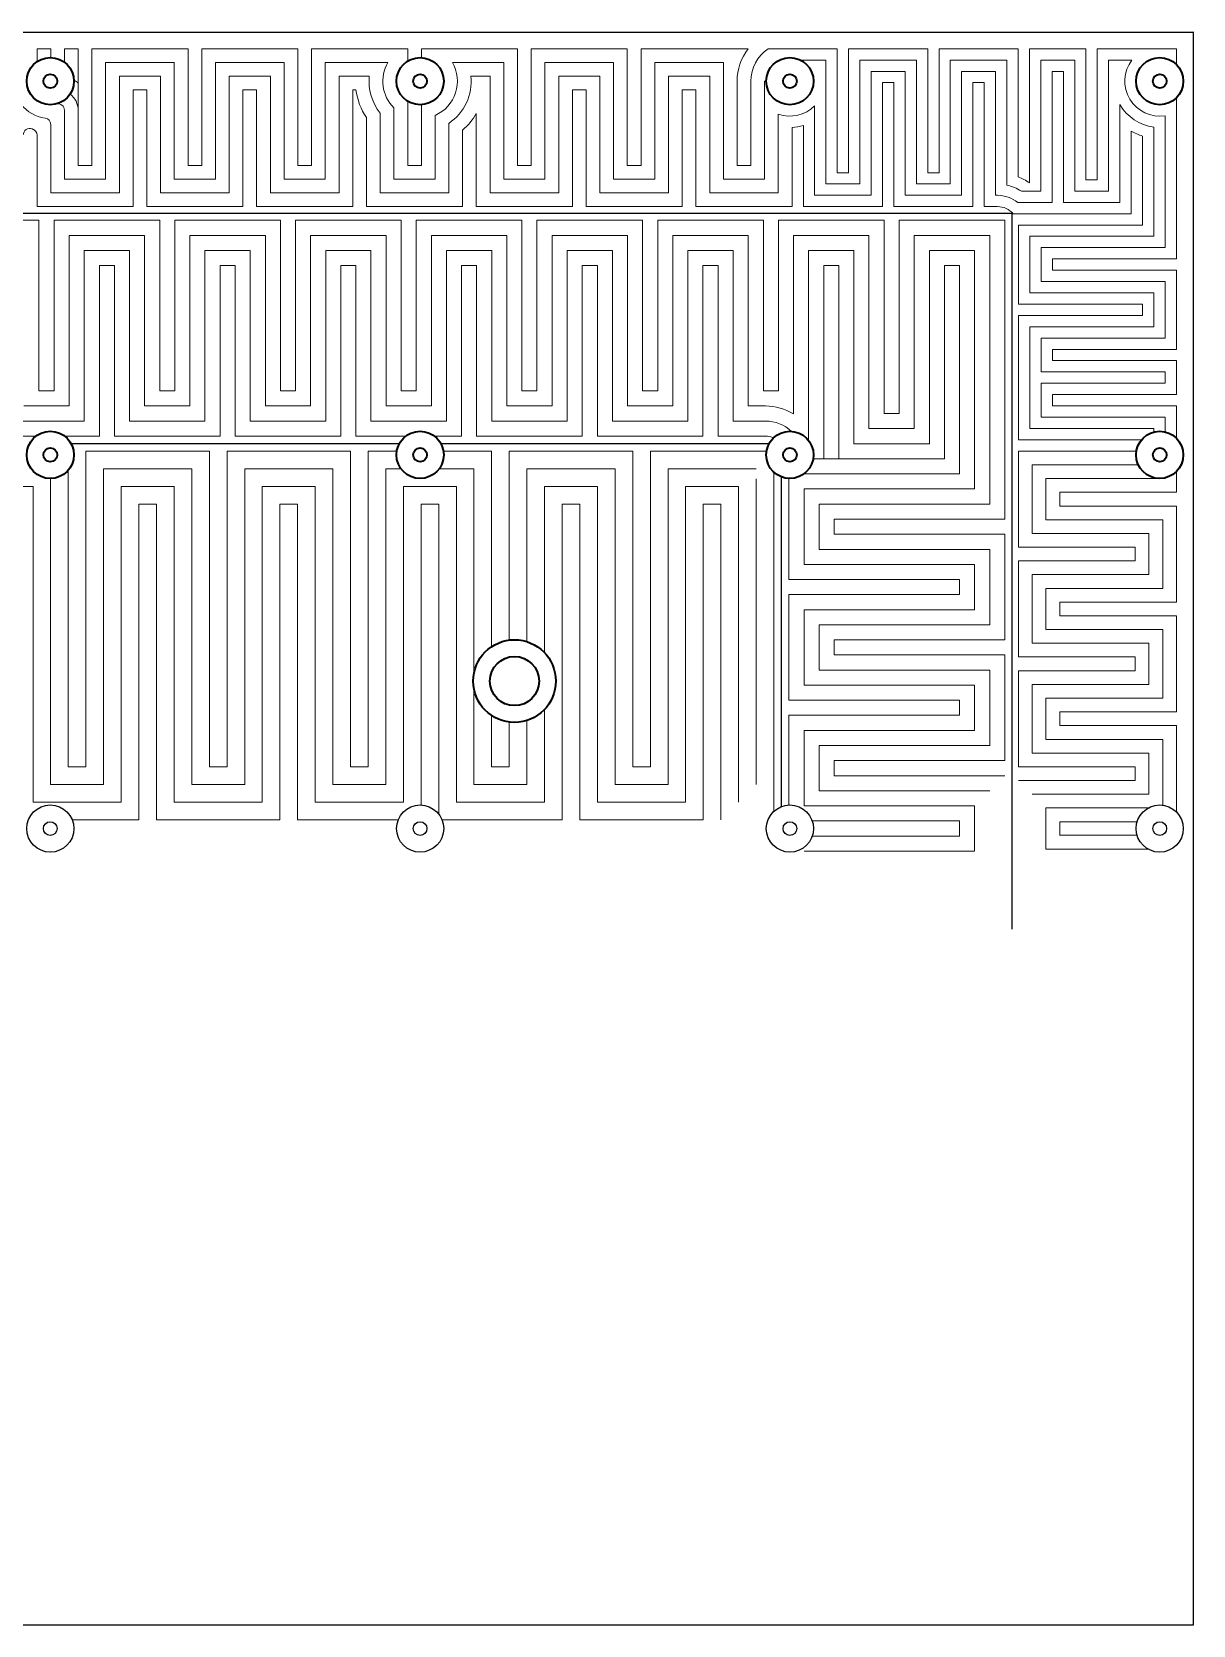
# Model space of a CAD drawing. Header units: millimetres. Extents: x -5937 to 68925, y -3068 to 5300.
# Drawn here: x 44275 to 44865, y 652 to 1462 of the extents above; entities that cross this region are included whole.
import ezdxf

# ---------------------------------------------------------------- set-up
doc = ezdxf.new("R2010")
doc.units = ezdxf.units.MM
doc.header["$LTSCALE"] = 7
doc.layers.add('参照', color=6, linetype='Continuous', lineweight=9)

msp = doc.modelspace()

# ---------------------------------------------------------------- linework, layer by layer
for p, q in [((43514.89, 1462.013), (44864.89, 1462.013)), ((44864.89, 1462.09), (44864.89, 652.013)), ((44772.634, 1369.757), (43607.146, 1369.757)), ((44772.634, 1369.757), (44772.634, 1005.818)), ((44461.32, 1252.694), (44294.46, 1252.694)), ((44649.32, 1252.694), (44482.46, 1252.694)), ((44655.571, 1068.197), (44655.571, 1235.817)), ((43514.89, 652.09), (44864.89, 652.09)), ((44864.89, 652.013), (43514.89, 652.013))]:
    msp.add_line(p, q)
at = {"linetype": 'Continuous', "lineweight": 35}
for centre in [(44283.89, 1437.013), (44471.89, 1437.013), (44659.89, 1437.013), (44847.89, 1437.013), (44283.89, 1247.013), (44471.89, 1247.013), (44659.89, 1247.013), (44847.89, 1247.013)]:
    msp.add_circle(centre, 12, dxfattribs=at)
at = {"color": 7, "linetype": 'Continuous', "lineweight": 35}
for centre, radius in [((44283.89, 1437.013), 3.5), ((44471.89, 1437.013), 3.5), ((44659.89, 1437.013), 3.5), ((44847.89, 1437.013), 3.5), ((44283.89, 1247.013), 3.5), ((44471.89, 1247.013), 3.5), ((44659.89, 1247.013), 3.5), ((44847.89, 1247.013), 3.5), ((44519.89, 1132.013), 21), ((44519.89, 1132.013), 12.5)]:
    msp.add_circle(centre, radius, dxfattribs=at)
for centre, radius in [((44283.89, 1057.013), 11.99), ((44471.89, 1057.013), 11.99), ((44659.89, 1057.013), 11.99), ((44847.89, 1057.013), 11.99), ((44283.89, 1057.013), 3.49), ((44471.89, 1057.013), 3.49), ((44659.89, 1057.013), 3.49), ((44847.89, 1057.013), 3.49)]:
    msp.add_circle(centre, radius)
at = {"layer": '参照', "color": 1}
for p, q in [((44277.128, 1453.513), (44284.107, 1453.513)), ((44277.128, 1453.513), (44277.128, 1446.926)), ((44277.128, 1453.513), (44277.128, 1446.926)), ((44284.107, 1453.513), (44284.107, 1449.011)), ((44291.086, 1453.513), (44298.065, 1453.513)), ((44291.086, 1453.513), (44291.086, 1446.616)), ((44298.065, 1394.184), (44298.065, 1453.513)), ((44298.065, 1453.513), (44298.065, 1436.08)), ((44353.898, 1453.513), (44305.044, 1453.513)), ((44305.044, 1453.513), (44305.044, 1394.184)), ((44353.898, 1394.184), (44353.898, 1453.513)), ((44409.73, 1453.513), (44360.877, 1453.513)), ((44360.877, 1453.513), (44360.877, 1394.184)), ((44409.73, 1394.184), (44409.73, 1453.513)), ((44465.563, 1453.513), (44416.709, 1453.513)), ((44416.709, 1453.513), (44416.709, 1394.184)), ((44465.563, 1447.209), (44465.563, 1453.513)), ((44521.395, 1453.513), (44472.542, 1453.513)), ((44472.542, 1453.513), (44472.542, 1448.995)), ((44521.395, 1394.184), (44521.395, 1453.513)), ((44577.228, 1453.513), (44528.374, 1453.513)), ((44528.374, 1453.513), (44528.374, 1394.184)), ((44577.228, 1394.184), (44577.228, 1453.513)), ((44638.72, 1453.513), (44584.207, 1453.513)), ((44584.207, 1453.513), (44584.207, 1394.184)), ((44683.966, 1453.513), (44648.827, 1453.513)), ((44683.966, 1390.489), (44683.966, 1453.513)), ((44729.946, 1453.513), (44689.714, 1453.513)), ((44689.714, 1453.513), (44689.714, 1390.489)), ((44729.946, 1390.489), (44729.946, 1453.513)), ((44775.926, 1453.513), (44735.693, 1453.513)), ((44735.693, 1453.513), (44735.693, 1390.489)), ((44775.926, 1388.424), (44775.926, 1453.513)), ((44810.41, 1453.513), (44781.673, 1453.513)), ((44781.673, 1453.513), (44781.673, 1385.262)), ((44810.41, 1386.876), (44810.41, 1453.513)), ((44856.39, 1453.513), (44816.158, 1453.513)), ((44816.158, 1453.513), (44816.158, 1386.876)), ((44856.39, 1445.483), (44856.39, 1453.513)), ((44633.06, 1394.184), (44633.06, 1436.999)), ((44640.039, 1437.001), (44640.039, 1394.184)), ((44465.563, 1394.184), (44465.563, 1426.816)), ((44856.39, 1346.644), (44856.39, 1428.542)), ((44472.542, 1425.031), (44472.542, 1394.184)), ((44305.044, 1394.184), (44298.065, 1394.184)), ((44360.877, 1394.184), (44353.898, 1394.184)), ((44416.709, 1394.184), (44409.73, 1394.184)), ((44472.542, 1394.184), (44465.563, 1394.184)), ((44528.374, 1394.184), (44521.395, 1394.184)), ((44584.207, 1394.184), (44577.228, 1394.184)), ((44640.039, 1394.184), (44633.06, 1394.184)), ((44689.714, 1390.489), (44683.966, 1390.489)), ((44735.693, 1390.489), (44729.946, 1390.489)), ((44816.158, 1386.876), (44810.41, 1386.876)), ((44278.121, 1366.268), (44224.415, 1366.268)), ((44278.121, 1279.547), (44278.121, 1366.268)), ((44339.499, 1366.268), (44285.793, 1366.268)), ((44285.793, 1366.268), (44285.793, 1279.547)), ((44339.499, 1279.547), (44339.499, 1366.268)), ((44400.877, 1366.268), (44347.171, 1366.268)), ((44347.171, 1366.268), (44347.171, 1279.547)), ((44400.877, 1279.547), (44400.877, 1366.268)), ((44462.255, 1366.268), (44408.549, 1366.268)), ((44408.549, 1366.268), (44408.549, 1279.547)), ((44462.255, 1279.547), (44462.255, 1366.268)), ((44523.633, 1366.268), (44469.927, 1366.268)), ((44469.927, 1366.268), (44469.927, 1279.547)), ((44523.633, 1279.547), (44523.633, 1366.268)), ((44585.011, 1366.268), (44531.305, 1366.268)), ((44531.305, 1366.268), (44531.305, 1279.547)), ((44585.011, 1279.547), (44585.011, 1366.268)), ((44646.389, 1366.268), (44592.683, 1366.268)), ((44592.683, 1366.268), (44592.683, 1279.547)), ((44646.389, 1279.547), (44646.389, 1366.268)), ((44707.767, 1366.268), (44654.061, 1366.268)), ((44654.061, 1366.268), (44654.061, 1279.547)), ((44707.767, 1268.038), (44707.767, 1366.268)), ((44769.145, 1366.268), (44715.439, 1366.268)), ((44715.439, 1366.268), (44715.439, 1268.038)), ((44769.145, 1214.333), (44769.145, 1366.268)), ((44793.366, 1340.896), (44793.366, 1346.644)), ((44793.366, 1346.644), (44856.39, 1346.644)), ((44856.39, 1340.896), (44793.366, 1340.896)), ((44856.39, 1300.664), (44856.39, 1340.896)), ((44793.366, 1294.917), (44793.366, 1300.664)), ((44793.366, 1300.664), (44856.39, 1300.664)), ((44856.39, 1294.917), (44793.366, 1294.917)), ((44856.39, 1277.674), (44856.39, 1294.917)), ((44285.793, 1279.547), (44278.121, 1279.547)), ((44347.171, 1279.547), (44339.499, 1279.547)), ((44408.549, 1279.547), (44400.877, 1279.547)), ((44469.927, 1279.547), (44462.255, 1279.547)), ((44531.305, 1279.547), (44523.633, 1279.547)), ((44592.683, 1279.547), (44585.011, 1279.547)), ((44654.061, 1279.547), (44646.389, 1279.547)), ((44793.366, 1271.927), (44793.366, 1277.674)), ((44793.366, 1277.674), (44856.39, 1277.674)), ((44856.39, 1271.927), (44793.366, 1271.927)), ((44856.39, 1255.483), (44856.39, 1271.927)), ((44715.439, 1268.038), (44707.767, 1268.038)), ((44301.988, 1088.4), (44301.988, 1248.858)), ((44301.988, 1248.858), (44364.763, 1248.858)), ((44364.763, 1248.858), (44364.763, 1088.4)), ((44373.731, 1088.4), (44373.731, 1248.858)), ((44373.731, 1248.858), (44436.506, 1248.858)), ((44436.506, 1248.858), (44436.506, 1088.4)), ((44445.474, 1088.4), (44445.474, 1248.858)), ((44445.474, 1248.858), (44460.033, 1248.858)), ((44483.747, 1248.858), (44508.249, 1248.858)), ((44508.249, 1248.858), (44508.249, 1149.491)), ((44517.217, 1152.842), (44517.217, 1248.858)), ((44517.217, 1248.858), (44579.992, 1248.858)), ((44579.992, 1248.858), (44579.992, 1088.4)), ((44588.96, 1088.4), (44588.96, 1248.858)), ((44588.96, 1248.858), (44648.033, 1248.858)), ((44293.02, 1239.226), (44293.02, 1088.4)), ((44651.735, 1238.21), (44651.735, 1065.802)), ((44856.39, 1228), (44856.39, 1238.542)), ((44797.061, 1221.021), (44797.061, 1228)), ((44797.061, 1228), (44856.39, 1228)), ((44856.39, 1221.021), (44797.061, 1221.021)), ((44856.39, 1172.167), (44856.39, 1221.021)), ((44682.424, 1206.66), (44682.424, 1214.333)), ((44682.424, 1214.333), (44769.145, 1214.333)), ((44769.145, 1206.66), (44682.424, 1206.66)), ((44769.145, 1152.955), (44769.145, 1206.66)), ((44797.061, 1165.188), (44797.061, 1172.167)), ((44797.061, 1172.167), (44856.39, 1172.167)), ((44856.39, 1165.188), (44797.061, 1165.188)), ((44856.39, 1116.335), (44856.39, 1165.188)), ((44682.424, 1145.282), (44682.424, 1152.955)), ((44682.424, 1152.955), (44769.145, 1152.955)), ((44769.145, 1145.282), (44682.424, 1145.282)), ((44769.145, 1091.577), (44769.145, 1145.282)), ((44508.249, 1114.535), (44508.249, 1088.4)), ((44517.217, 1088.4), (44517.217, 1111.184)), ((44797.061, 1109.356), (44797.061, 1116.335)), ((44797.061, 1116.335), (44856.39, 1116.335)), ((44856.39, 1109.356), (44797.061, 1109.356)), ((44856.39, 1065.469), (44856.39, 1109.356)), ((44293.02, 1088.4), (44301.988, 1088.4)), ((44364.763, 1088.4), (44373.731, 1088.4)), ((44436.506, 1088.4), (44445.474, 1088.4)), ((44508.249, 1088.4), (44517.217, 1088.4)), ((44579.992, 1088.4), (44588.96, 1088.4)), ((44682.424, 1083.904), (44682.424, 1091.577)), ((44682.424, 1091.577), (44769.145, 1091.577)), ((44769.145, 1083.904), (44682.424, 1083.904)), ((44797.061, 1053.523), (44797.061, 1060.502)), ((44797.061, 1060.502), (44836.42, 1060.502)), ((44836.396, 1053.601), (44797.061, 1053.601))]:
    msp.add_line(p, q, dxfattribs=at)
at = {"layer": '参照', "color": 2}
for p, q in [((44346.919, 1446.534), (44312.023, 1446.534)), ((44312.023, 1446.534), (44312.023, 1387.205)), ((44346.919, 1387.205), (44346.919, 1446.534)), ((44402.751, 1446.534), (44367.856, 1446.534)), ((44367.856, 1446.534), (44367.856, 1387.205)), ((44402.751, 1387.205), (44402.751, 1446.534)), ((44455.472, 1446.534), (44423.688, 1446.534)), ((44423.688, 1446.534), (44423.688, 1387.205)), ((44514.416, 1446.534), (44488.308, 1446.534)), ((44514.416, 1387.205), (44514.416, 1446.534)), ((44570.249, 1446.534), (44535.353, 1446.534)), ((44535.353, 1446.534), (44535.353, 1387.205)), ((44570.249, 1387.205), (44570.249, 1446.534)), ((44626.081, 1446.534), (44591.186, 1446.534)), ((44591.186, 1446.534), (44591.186, 1387.205)), ((44626.081, 1387.205), (44626.081, 1446.534)), ((44678.219, 1447.765), (44665.218, 1447.765)), ((44678.219, 1384.742), (44678.219, 1447.765)), ((44724.198, 1447.765), (44695.461, 1447.765)), ((44695.461, 1447.765), (44695.461, 1384.742)), ((44724.198, 1384.742), (44724.198, 1447.765)), ((44770.178, 1447.765), (44741.441, 1447.765)), ((44741.441, 1447.765), (44741.441, 1384.742)), ((44770.178, 1384.216), (44770.178, 1447.765)), ((44804.663, 1447.765), (44787.42, 1447.765)), ((44787.42, 1447.765), (44787.42, 1381.128)), ((44804.663, 1381.128), (44804.663, 1447.765)), ((44833.771, 1447.765), (44821.905, 1447.765)), ((44821.905, 1447.765), (44821.905, 1381.128)), ((44647.018, 1437.013), (44647.018, 1387.205)), ((44647.89, 1437.013), (44647.018, 1437.013)), ((44291.086, 1387.205), (44291.086, 1422.217)), ((44458.584, 1387.205), (44458.584, 1423.48)), ((44479.521, 1419.635), (44479.521, 1387.205)), ((44850.643, 1352.391), (44850.643, 1419.48)), ((44312.023, 1387.205), (44291.086, 1387.205)), ((44367.856, 1387.205), (44346.919, 1387.205)), ((44423.688, 1387.205), (44402.751, 1387.205)), ((44479.521, 1387.205), (44458.584, 1387.205)), ((44535.353, 1387.205), (44514.416, 1387.205)), ((44591.186, 1387.205), (44570.249, 1387.205)), ((44647.018, 1387.205), (44626.081, 1387.205)), ((44695.461, 1384.742), (44678.219, 1384.742)), ((44741.441, 1384.742), (44724.198, 1384.742)), ((44787.42, 1381.128), (44777.551, 1381.128)), ((44821.905, 1381.128), (44804.663, 1381.128)), ((44331.827, 1358.595), (44293.465, 1358.595)), ((44293.465, 1358.595), (44293.465, 1271.875)), ((44331.827, 1271.875), (44331.827, 1358.595)), ((44393.205, 1358.595), (44354.843, 1358.595)), ((44354.843, 1358.595), (44354.843, 1271.875)), ((44393.205, 1271.875), (44393.205, 1358.595)), ((44454.583, 1358.595), (44416.221, 1358.595)), ((44416.221, 1358.595), (44416.221, 1271.875)), ((44454.583, 1271.875), (44454.583, 1358.595)), ((44515.961, 1358.595), (44477.599, 1358.595)), ((44477.599, 1358.595), (44477.599, 1271.875)), ((44515.961, 1271.875), (44515.961, 1358.595)), ((44577.339, 1358.595), (44538.977, 1358.595)), ((44538.977, 1358.595), (44538.977, 1271.875)), ((44577.339, 1271.875), (44577.339, 1358.595)), ((44638.717, 1358.595), (44600.355, 1358.595)), ((44600.355, 1358.595), (44600.355, 1271.875)), ((44638.717, 1271.875), (44638.717, 1358.595)), ((44700.095, 1358.595), (44661.733, 1358.595)), ((44661.733, 1358.595), (44661.733, 1267.834)), ((44700.095, 1260.366), (44700.095, 1358.595)), ((44761.473, 1358.595), (44723.111, 1358.595)), ((44723.111, 1358.595), (44723.111, 1260.366)), ((44761.473, 1222.005), (44761.473, 1358.595)), ((44787.619, 1335.149), (44787.619, 1352.391)), ((44787.619, 1352.391), (44850.643, 1352.391)), ((44850.643, 1335.149), (44787.619, 1335.149)), ((44850.643, 1306.411), (44850.643, 1335.149)), ((44787.619, 1289.169), (44787.619, 1306.411)), ((44787.619, 1306.411), (44850.643, 1306.411)), ((44850.643, 1289.169), (44787.619, 1289.169)), ((44850.643, 1283.422), (44850.643, 1289.169)), ((44787.619, 1266.179), (44787.619, 1283.422)), ((44787.619, 1283.422), (44850.643, 1283.422)), ((44293.465, 1271.875), (44270.449, 1271.875)), ((44354.843, 1271.875), (44331.827, 1271.875)), ((44416.221, 1271.875), (44393.205, 1271.875)), ((44477.599, 1271.875), (44454.583, 1271.875)), ((44538.977, 1271.875), (44515.961, 1271.875)), ((44600.355, 1271.875), (44577.339, 1271.875)), ((44647.435, 1271.875), (44638.717, 1271.875)), ((44850.643, 1266.179), (44787.619, 1266.179)), ((44850.643, 1258.693), (44850.643, 1266.179)), ((44723.111, 1260.366), (44700.095, 1260.366)), ((44355.795, 1239.89), (44310.956, 1239.89)), ((44310.956, 1239.89), (44310.956, 1079.432)), ((44355.795, 1079.432), (44355.795, 1239.89)), ((44427.538, 1239.89), (44382.699, 1239.89)), ((44382.699, 1239.89), (44382.699, 1079.432)), ((44427.538, 1079.432), (44427.538, 1239.89)), ((44462.233, 1239.89), (44454.442, 1239.89)), ((44454.442, 1239.89), (44454.442, 1079.432)), ((44499.281, 1239.89), (44481.547, 1239.89)), ((44499.281, 1136.048), (44499.281, 1239.89)), ((44571.024, 1239.89), (44526.185, 1239.89)), ((44526.185, 1239.89), (44526.185, 1152.047)), ((44571.024, 1079.432), (44571.024, 1239.89)), ((44642.767, 1239.89), (44597.928, 1239.89)), ((44597.928, 1239.89), (44597.928, 1079.432)), ((44284.053, 1079.432), (44284.053, 1235.014)), ((44642.767, 1079.432), (44642.767, 1234.907)), ((44790.082, 1214.042), (44790.082, 1234.979)), ((44790.082, 1234.979), (44850.643, 1234.979)), ((44850.643, 1234.979), (44850.643, 1235.333)), ((44674.752, 1198.988), (44674.752, 1222.005)), ((44674.752, 1222.005), (44761.473, 1222.005)), ((44849.411, 1214.042), (44790.082, 1214.042)), ((44849.411, 1179.146), (44849.411, 1214.042)), ((44761.473, 1198.988), (44674.752, 1198.988)), ((44761.473, 1160.627), (44761.473, 1198.988)), ((44790.082, 1158.209), (44790.082, 1179.146)), ((44790.082, 1179.146), (44849.411, 1179.146)), ((44674.752, 1137.61), (44674.752, 1160.627)), ((44674.752, 1160.627), (44761.473, 1160.627)), ((44849.411, 1158.209), (44790.082, 1158.209)), ((44849.411, 1123.314), (44849.411, 1158.209)), ((44761.473, 1137.61), (44674.752, 1137.61)), ((44761.473, 1099.249), (44761.473, 1137.61)), ((44499.281, 1079.432), (44499.281, 1127.978)), ((44790.082, 1102.377), (44790.082, 1123.314)), ((44790.082, 1123.314), (44849.411, 1123.314)), ((44526.185, 1111.978), (44526.185, 1079.432)), ((44849.411, 1102.377), (44790.082, 1102.377)), ((44849.411, 1068.905), (44849.411, 1102.377)), ((44674.752, 1076.232), (44674.752, 1099.249)), ((44674.752, 1099.249), (44761.473, 1099.249)), ((44310.956, 1079.432), (44284.053, 1079.432)), ((44382.699, 1079.432), (44355.795, 1079.432)), ((44454.442, 1079.432), (44427.538, 1079.432)), ((44526.185, 1079.432), (44499.281, 1079.432)), ((44597.928, 1079.432), (44571.024, 1079.432)), ((44761.473, 1076.232), (44674.752, 1076.232)), ((44790.082, 1046.622), (44790.082, 1067.481)), ((44790.082, 1067.481), (44842.046, 1067.481)), ((44841.909, 1046.622), (44790.082, 1046.622))]:
    msp.add_line(p, q, dxfattribs=at)
at = {"layer": '参照', "color": 3}
for p, q in [((44718.451, 1442.018), (44701.209, 1442.018)), ((44701.209, 1442.018), (44701.209, 1378.994)), ((44718.451, 1378.994), (44718.451, 1442.018)), ((44764.431, 1442.018), (44747.188, 1442.018)), ((44747.188, 1442.018), (44747.188, 1378.994)), ((44764.431, 1378.994), (44764.431, 1442.018)), ((44798.915, 1442.018), (44793.168, 1442.018)), ((44793.168, 1442.018), (44793.168, 1375.412)), ((44798.915, 1375.381), (44798.915, 1442.018)), ((44339.94, 1439.555), (44319.003, 1439.555)), ((44319.003, 1439.555), (44319.003, 1380.226)), ((44339.94, 1380.226), (44339.94, 1439.555)), ((44395.772, 1439.555), (44374.835, 1439.555)), ((44374.835, 1439.555), (44374.835, 1380.226)), ((44395.772, 1380.226), (44395.772, 1439.555)), ((44446.057, 1439.555), (44430.667, 1439.555)), ((44430.667, 1439.555), (44430.667, 1380.226)), ((44507.437, 1439.555), (44497.723, 1439.555)), ((44507.437, 1380.226), (44507.437, 1439.555)), ((44563.27, 1439.555), (44542.332, 1439.555)), ((44542.332, 1439.555), (44542.332, 1380.226)), ((44563.27, 1380.226), (44563.27, 1439.555)), ((44619.102, 1439.555), (44598.165, 1439.555)), ((44598.165, 1439.555), (44598.165, 1380.226)), ((44619.102, 1380.226), (44619.102, 1439.555)), ((44451.605, 1380.226), (44451.605, 1420.816)), ((44653.997, 1420.271), (44653.997, 1380.226)), ((44672.471, 1378.994), (44672.471, 1424.488)), ((44827.653, 1425.077), (44827.653, 1375.381)), ((44284.107, 1380.226), (44284.107, 1414.948)), ((44486.5, 1415.556), (44486.5, 1380.226)), ((44844.895, 1358.139), (44844.895, 1413.71)), ((44319.003, 1380.226), (44284.107, 1380.226)), ((44374.835, 1380.226), (44339.94, 1380.226)), ((44430.667, 1380.226), (44395.772, 1380.226)), ((44486.5, 1380.226), (44451.605, 1380.226)), ((44542.332, 1380.226), (44507.437, 1380.226)), ((44598.165, 1380.226), (44563.27, 1380.226)), ((44653.997, 1380.226), (44619.102, 1380.226)), ((44701.209, 1378.994), (44672.471, 1378.994)), ((44747.188, 1378.994), (44718.451, 1378.994)), ((44765.445, 1378.994), (44764.431, 1378.994)), ((44793.168, 1375.412), (44775.723, 1375.412)), ((44827.653, 1375.381), (44798.915, 1375.381)), ((44781.871, 1329.401), (44781.871, 1358.139)), ((44781.871, 1358.139), (44844.895, 1358.139)), ((44324.154, 1350.923), (44301.138, 1350.923)), ((44301.138, 1350.923), (44301.138, 1264.202)), ((44324.154, 1264.202), (44324.154, 1350.923)), ((44385.532, 1350.923), (44362.516, 1350.923)), ((44362.516, 1350.923), (44362.516, 1264.202)), ((44385.532, 1264.202), (44385.532, 1350.923)), ((44446.91, 1350.923), (44423.894, 1350.923)), ((44423.894, 1350.923), (44423.894, 1264.202)), ((44446.91, 1264.202), (44446.91, 1350.923)), ((44508.288, 1350.923), (44485.272, 1350.923)), ((44485.272, 1350.923), (44485.272, 1264.202)), ((44508.288, 1264.202), (44508.288, 1350.923)), ((44569.666, 1350.923), (44546.65, 1350.923)), ((44546.65, 1350.923), (44546.65, 1264.202)), ((44569.666, 1264.202), (44569.666, 1350.923)), ((44631.044, 1350.923), (44608.028, 1350.923)), ((44608.028, 1350.923), (44608.028, 1264.202)), ((44631.044, 1264.202), (44631.044, 1350.923)), ((44669.406, 1254.324), (44669.406, 1350.923)), ((44669.406, 1350.923), (44692.422, 1350.923)), ((44692.422, 1350.923), (44692.422, 1252.694)), ((44730.784, 1252.694), (44730.784, 1350.923)), ((44730.784, 1350.923), (44753.8, 1350.923)), ((44753.8, 1350.923), (44753.8, 1229.677)), ((44844.895, 1329.401), (44781.871, 1329.401)), ((44844.895, 1312.159), (44844.895, 1329.401)), ((44781.871, 1260.432), (44781.871, 1312.159)), ((44781.871, 1312.159), (44844.895, 1312.159)), ((44301.138, 1264.202), (44262.776, 1264.202)), ((44362.516, 1264.202), (44324.154, 1264.202)), ((44423.894, 1264.202), (44385.532, 1264.202)), ((44485.272, 1264.202), (44446.91, 1264.202)), ((44546.65, 1264.202), (44508.288, 1264.202)), ((44608.028, 1264.202), (44569.666, 1264.202)), ((44647.435, 1264.202), (44631.044, 1264.202)), ((44844.895, 1260.432), (44781.871, 1260.432)), ((44844.895, 1258.633), (44844.895, 1260.432)), ((44692.422, 1252.694), (44730.784, 1252.694)), ((44783.103, 1207.063), (44783.103, 1241.958)), ((44783.103, 1241.958), (44837.007, 1241.958)), ((44275.085, 1230.922), (44248.181, 1230.922)), ((44275.085, 1070.465), (44275.085, 1230.922)), ((44346.828, 1230.922), (44319.924, 1230.922)), ((44319.924, 1230.922), (44319.924, 1070.465)), ((44346.828, 1070.465), (44346.828, 1230.922)), ((44418.571, 1230.922), (44391.667, 1230.922)), ((44391.667, 1230.922), (44391.667, 1070.465)), ((44418.571, 1070.465), (44418.571, 1230.922)), ((44490.313, 1230.922), (44463.41, 1230.922)), ((44463.41, 1230.922), (44463.41, 1070.465)), ((44490.313, 1070.465), (44490.313, 1230.922)), ((44562.056, 1230.922), (44535.153, 1230.922)), ((44535.153, 1230.922), (44535.153, 1146.437)), ((44562.056, 1070.465), (44562.056, 1230.922)), ((44633.799, 1230.922), (44606.896, 1230.922)), ((44606.896, 1230.922), (44606.896, 1070.465)), ((44633.799, 1070.465), (44633.799, 1230.922)), ((44753.8, 1229.677), (44667.079, 1229.677)), ((44667.079, 1229.677), (44667.079, 1191.316)), ((44842.432, 1207.063), (44783.103, 1207.063)), ((44842.432, 1186.125), (44842.432, 1207.063)), ((44667.079, 1191.316), (44753.8, 1191.316)), ((44753.8, 1191.316), (44753.8, 1168.299)), ((44783.103, 1151.23), (44783.103, 1186.125)), ((44783.103, 1186.125), (44842.432, 1186.125)), ((44753.8, 1168.299), (44667.079, 1168.299)), ((44667.079, 1168.299), (44667.079, 1129.938)), ((44842.432, 1151.23), (44783.103, 1151.23)), ((44842.432, 1130.293), (44842.432, 1151.23)), ((44667.079, 1129.938), (44753.8, 1129.938)), ((44753.8, 1129.938), (44753.8, 1106.921)), ((44783.103, 1095.398), (44783.103, 1130.293)), ((44783.103, 1130.293), (44842.432, 1130.293)), ((44535.153, 1117.589), (44535.153, 1070.465)), ((44753.8, 1106.921), (44667.079, 1106.921)), ((44667.079, 1106.921), (44667.079, 1068.56)), ((44842.432, 1095.398), (44783.103, 1095.398)), ((44842.432, 1074.46), (44842.432, 1095.398)), ((44319.924, 1070.465), (44275.085, 1070.465)), ((44391.667, 1070.465), (44346.828, 1070.465)), ((44463.41, 1070.465), (44418.571, 1070.465)), ((44535.153, 1070.465), (44490.313, 1070.465)), ((44606.896, 1070.465), (44562.056, 1070.465)), ((44783.103, 1074.46), (44842.432, 1074.46)), ((44667.079, 1068.56), (44753.8, 1068.56)), ((44753.8, 1068.56), (44753.8, 1045.543)), ((44753.8, 1045.543), (44667.079, 1045.543))]:
    msp.add_line(p, q, dxfattribs=at)
at = {"layer": '参照'}
for p, q in [((44712.704, 1436.27), (44706.956, 1436.27)), ((44706.956, 1436.27), (44706.956, 1373.247)), ((44712.704, 1373.247), (44712.704, 1436.27)), ((44758.683, 1436.27), (44752.936, 1436.27)), ((44752.936, 1436.27), (44752.936, 1373.247)), ((44758.683, 1373.247), (44758.683, 1436.27)), ((44332.961, 1432.576), (44325.982, 1432.576)), ((44325.982, 1432.576), (44325.982, 1373.247)), ((44332.961, 1373.247), (44332.961, 1432.576)), ((44388.793, 1432.576), (44381.814, 1432.576)), ((44381.814, 1432.576), (44381.814, 1373.247)), ((44388.793, 1373.247), (44388.793, 1432.576)), ((44439.253, 1432.576), (44437.647, 1432.576)), ((44437.647, 1432.576), (44437.647, 1373.247)), ((44556.291, 1432.576), (44549.311, 1432.576)), ((44549.311, 1432.576), (44549.311, 1373.247)), ((44556.291, 1373.247), (44556.291, 1432.576)), ((44612.123, 1432.576), (44605.144, 1432.576)), ((44605.144, 1432.576), (44605.144, 1373.247)), ((44612.123, 1373.247), (44612.123, 1432.576)), ((44444.626, 1373.247), (44444.626, 1418.533)), ((44500.458, 1373.247), (44500.458, 1420.62)), ((44277.128, 1373.247), (44277.128, 1409.539)), ((44493.479, 1412.138), (44493.479, 1373.247)), ((44660.976, 1413.543), (44660.976, 1373.247)), ((44666.724, 1373.247), (44666.724, 1414.533)), ((44833.4, 1411.613), (44833.4, 1369.634)), ((44839.148, 1363.886), (44839.148, 1409.108)), ((44325.982, 1373.247), (44277.128, 1373.247)), ((44381.814, 1373.247), (44332.961, 1373.247)), ((44437.647, 1373.247), (44388.793, 1373.247)), ((44493.479, 1373.247), (44444.626, 1373.247)), ((44549.311, 1373.247), (44500.458, 1373.247)), ((44605.144, 1373.247), (44556.291, 1373.247)), ((44660.976, 1373.247), (44612.123, 1373.247)), ((44706.956, 1373.247), (44666.724, 1373.247)), ((44752.936, 1373.247), (44712.704, 1373.247)), ((44758.683, 1373.247), (44765.445, 1373.247)), ((44833.4, 1369.634), (44773.452, 1369.634)), ((44776.124, 1323.654), (44776.124, 1363.886)), ((44776.124, 1363.886), (44839.148, 1363.886)), ((44316.482, 1343.251), (44308.81, 1343.251)), ((44308.81, 1343.251), (44308.81, 1256.53)), ((44316.482, 1256.53), (44316.482, 1343.251)), ((44377.86, 1343.251), (44370.188, 1343.251)), ((44370.188, 1343.251), (44370.188, 1256.53)), ((44377.86, 1256.53), (44377.86, 1343.251)), ((44439.238, 1343.251), (44431.566, 1343.251)), ((44431.566, 1343.251), (44431.566, 1256.53)), ((44439.238, 1256.53), (44439.238, 1343.251)), ((44500.616, 1343.251), (44492.944, 1343.251)), ((44492.944, 1343.251), (44492.944, 1256.53)), ((44500.616, 1256.53), (44500.616, 1343.251)), ((44561.994, 1343.251), (44554.322, 1343.251)), ((44554.322, 1343.251), (44554.322, 1256.53)), ((44561.994, 1256.53), (44561.994, 1343.251)), ((44623.372, 1343.251), (44615.7, 1343.251)), ((44615.7, 1343.251), (44615.7, 1256.53)), ((44623.372, 1256.53), (44623.372, 1343.251)), ((44684.75, 1343.251), (44677.078, 1343.251)), ((44677.078, 1343.251), (44677.078, 1245.022)), ((44684.75, 1245.022), (44684.75, 1343.251)), ((44738.456, 1245.022), (44738.456, 1343.251)), ((44738.456, 1343.251), (44746.128, 1343.251)), ((44746.128, 1343.251), (44746.128, 1237.349)), ((44839.148, 1323.654), (44776.124, 1323.654)), ((44839.148, 1317.906), (44839.148, 1323.654)), ((44776.124, 1254.684), (44776.124, 1317.906)), ((44776.124, 1317.906), (44839.148, 1317.906)), ((44276.581, 1256.53), (44255.104, 1256.53)), ((44308.81, 1256.53), (44291.199, 1256.53)), ((44370.188, 1256.53), (44316.482, 1256.53)), ((44431.566, 1256.53), (44377.86, 1256.53)), ((44464.581, 1256.53), (44439.238, 1256.53)), ((44492.944, 1256.53), (44479.199, 1256.53)), ((44554.322, 1256.53), (44500.616, 1256.53)), ((44615.7, 1256.53), (44561.994, 1256.53)), ((44647.435, 1256.53), (44623.372, 1256.53)), ((44838.662, 1254.684), (44776.124, 1254.684)), ((44776.124, 1200.083), (44776.124, 1248.937)), ((44776.124, 1248.937), (44836.045, 1248.937)), ((44671.724, 1245.022), (44738.456, 1245.022)), ((44659.407, 1183.644), (44659.407, 1235.023)), ((44746.128, 1237.349), (44667.005, 1237.349)), ((44337.86, 1221.954), (44328.892, 1221.954)), ((44328.892, 1221.954), (44328.892, 1061.497)), ((44337.86, 1061.497), (44337.86, 1221.954)), ((44409.603, 1221.954), (44400.635, 1221.954)), ((44400.635, 1221.954), (44400.635, 1061.497)), ((44409.603, 1061.497), (44409.603, 1221.954)), ((44481.346, 1221.954), (44472.378, 1221.954)), ((44472.378, 1221.954), (44472.378, 1068.992)), ((44481.346, 1064.384), (44481.346, 1221.954)), ((44553.088, 1221.954), (44544.121, 1221.954)), ((44544.121, 1221.954), (44544.121, 1061.497)), ((44553.088, 1061.497), (44553.088, 1221.954)), ((44624.831, 1221.954), (44615.864, 1221.954)), ((44615.864, 1221.954), (44615.864, 1061.497)), ((44624.831, 1061.497), (44624.831, 1221.954)), ((44835.453, 1200.083), (44776.124, 1200.083)), ((44835.453, 1193.104), (44835.453, 1200.083)), ((44776.124, 1144.251), (44776.124, 1193.104)), ((44776.124, 1193.104), (44835.453, 1193.104)), ((44746.128, 1183.644), (44659.407, 1183.644)), ((44746.128, 1175.971), (44746.128, 1183.644)), ((44659.407, 1122.266), (44659.407, 1175.971)), ((44659.407, 1175.971), (44746.128, 1175.971)), ((44835.453, 1144.251), (44776.124, 1144.251)), ((44835.453, 1137.272), (44835.453, 1144.251)), ((44776.124, 1088.419), (44776.124, 1137.272)), ((44776.124, 1137.272), (44835.453, 1137.272)), ((44746.128, 1122.266), (44659.407, 1122.266)), ((44746.128, 1114.593), (44746.128, 1122.266)), ((44659.407, 1068.993), (44659.407, 1114.593)), ((44659.407, 1114.593), (44746.128, 1114.593)), ((44835.453, 1088.419), (44776.124, 1088.419)), ((44835.453, 1081.439), (44835.453, 1088.419)), ((44776.124, 1081.439), (44835.453, 1081.439)), ((44328.892, 1061.497), (44295.009, 1061.497)), ((44400.635, 1061.497), (44337.86, 1061.497)), ((44460.771, 1061.497), (44409.603, 1061.497)), ((44544.121, 1061.497), (44483.009, 1061.497)), ((44615.864, 1061.497), (44553.088, 1061.497)), ((44746.128, 1060.888), (44671.236, 1060.888)), ((44671.262, 1053.215), (44746.128, 1053.215)), ((44746.128, 1053.215), (44746.128, 1060.888))]:
    msp.add_line(p, q, dxfattribs=at)
at = {"layer": '参照', "color": 1}
for centre, radius, start, end in [((44659.89, 1437.03), 26.83, 142.096481, 180.066019), ((44659.89, 1437.03), 19.851, 123.868544, 180.083747), ((44283.89, 1437.013), 12, 124.296854, 168.400315), ((44283.89, 1437.013), 12, 53.151901, 88.962463), ((44283.89, 1437.013), 12, 53.151901, 88.962463), ((44471.89, 1437.013), 12, 121.821168, 238.178832), ((44471.89, 1437.013), 12, 273.113746, 86.886254), ((44847.89, 1437.013), 12, 44.900447, 315.099553), ((44283.89, 1437.013), 12, 326.858878, 2.130403), ((44287.786, 1422.217), 17.258, 53.44407, 62.025699), ((44287.786, 1422.217), 10.279, 0, 53.240548), ((44765.445, 1362.568), 27.9, 54.432298, 67.934919)]:
    msp.add_arc(centre, radius, start, end, dxfattribs=at)
at = {"layer": '参照', "color": 2}
for centre, radius, start, end in [((44471.89, 1437.013), 18.979, 149.89043, 225.484449), ((44471.89, 1437.013), 18.979, 293.707623, 30.10957), ((44659.89, 1437.013), 12, 180, 63.642995), ((44847.89, 1437.013), 17.747, 142.708978, 278.92234), ((44283.89, 1437.013), 12, 218.565593, 284.753629), ((44287.786, 1422.217), 3.3, 0, 104.753629), ((44765.445, 1362.568), 22.16, 56.884776, 77.666944), ((44647.435, 1244.558), 27.317, 58.437554, 90)]:
    msp.add_arc(centre, radius, start, end, dxfattribs=at)
at = {"layer": '参照', "color": 3}
for centre, radius, start, end in [((44471.89, 1437.013), 25.958, 174.380443, 218.605201), ((44471.89, 1437.013), 25.958, 304.251614, 5.619557), ((44283.89, 1437.013), 18.979, 218.565593, 262.046574), ((44280.807, 1414.948), 3.3, 0, 82.046574), ((44659.89, 1437.03), 17.765, 250.627961, 315.089373), ((44847.89, 1437.013), 23.495, 210.531806, 262.67656), ((44765.445, 1362.568), 16.427, 51.264394, 90), ((44647.435, 1244.558), 19.644, 47.237509, 90)]:
    msp.add_arc(centre, radius, start, end, dxfattribs=at)
at = {"layer": '参照'}
for centre, radius, start, end in [((44471.89, 1437.013), 32.937, 187.742211, 214.129714), ((44471.89, 1437.013), 32.937, 310.95458, 330.1522), ((44273.449, 1409.681), 3.3, 69.092989, 180), ((44283.89, 1437.013), 25.958, 249.092989, 249.885541), ((44273.828, 1409.539), 3.3, 0, 69.885541), ((44659.89, 1437.03), 23.512, 272.648312, 286.896793), ((44847.89, 1437.013), 29.242, 240.296762, 252.604719), ((44765.445, 1362.568), 10.679, 41.426623, 90), ((44647.435, 1244.558), 11.972, 68.951141, 90)]:
    msp.add_arc(centre, radius, start, end, dxfattribs=at)

doc.saveas('drawing.dxf')
